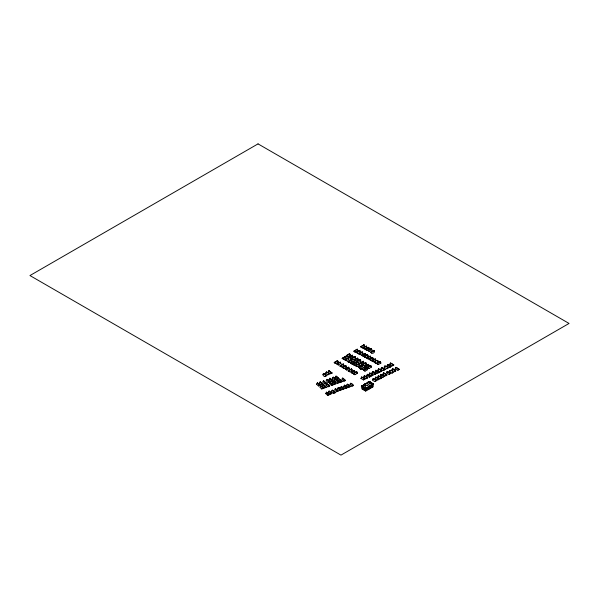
<?xml version="1.0" encoding="UTF-8"?>
<svg xmlns="http://www.w3.org/2000/svg" width="599" height="599" viewBox="0 0 599 599"><rect width="100%" height="100%" fill="white"/><g stroke="black" fill="none" stroke-linecap="round" stroke-linejoin="round"><path stroke-width="0.9" d="M370.189 386.872L370.452 386.25L370.264 386.789M371.215 387.014L371.387 387.396M366.476 389.769L366.438 390.256L366.453 389.687M367.464 389.163L367.404 389.702M368.527 387.8L368.759 387.141L368.707 387.725M369.658 387.351L369.62 387.83L369.635 387.336M372.279 386.422L372.451 386.782M363.893 389.178L363.615 389.5M363.825 387.957L363.975 388.504L363.937 387.98M364.566 388.399L364.858 389.036L364.536 388.818M364.589 389.605L364.746 390.159L364.694 389.732M364.724 388.489L364.828 388.983L364.499 388.234M365.135 376.262L364.372 375.73L364.394 376.704L363.615 377.138M365.038 379.092L363.518 379.968L360.912 378.433M370.826 376.284L368.228 374.779M364.409 375.745L363.653 377.13L366.251 378.628C369.156 378.156 366.378 376.037 366.214 378.643M373.17 375.041L370.571 373.544M379.182 372.308L377.707 373.162L375.101 371.65L376.644 370.766M376.09 373.671L374.607 374.517L372.016 373.02L372.735 371.665L376.142 373.626M376.606 377.595L375.835 377.108L375.116 378.516L377.714 380.013L378.433 378.65M376.539 380.59C375.67 382.754 370.032 379.706 373.933 379.107L373.177 378.553L372.458 379.961M378.486 371.859L375.813 370.257L379.242 372.271M379.122 376.344L378.351 375.858L377.632 377.265L378.366 376.838M382.529 367.943C380.417 366.543 380.912 371.066 383.637 370.362L385.075 369.486M382.828 377.28L384.296 376.404L383.54 375.895L382.858 377.273L380.23 375.783L381.75 374.862M380.193 378.77L381.72 377.849M378.388 375.88L381.728 377.849M385.696 366.431L384.932 365.899M381.705 367.501L385.127 369.448M384.446 373.402L383.674 372.915L382.948 374.315L383.689 373.888M388.549 364.948L387.778 364.462L387.059 365.869L387.793 365.442L387.725 364.439L391.147 366.446M387.029 374.944C385.943 372.945 384.214 377.962 386.984 374.944L383.615 372.952L382.918 374.323L385.546 375.813L386.265 374.457L383.615 372.892M390.518 373.506L389.043 374.36L386.437 372.848L387.972 371.964M391.229 363.466L393.82 364.978L393.064 364.432L392.338 365.832L389.709 364.342L391.222 363.481L390.503 362.957M390.555 373.529L387.141 371.462L390.57 373.469M396.748 367.883L395.991 367.352L395.235 368.767L397.863 370.257L399.308 369.381M399.346 369.403L395.932 367.329L399.361 369.336M331.157 373.379L331.135 372.443L332.056 372.982M318.309 383.465L317.395 382.866L316.504 384.161M321.109 382.506L320.203 381.863L319.319 383.158L320.21 382.836M322.614 388.639L322.614 387.695L321.708 388.946L323.497 388.317L322.636 387.688L323.542 388.332L321.618 386.482M324.396 381.406L323.505 380.747L322.621 382.042L324.553 383.847C325.01 380.148 329.18 386.437 324.418 381.346M327.945 379.991L327.039 379.347L326.156 380.642L328.087 382.447L329.839 381.788L327.9 379.983M326.762 383.787L328.754 385.651L326.762 383.742L325.901 385.037L327.863 386.864L329.652 386.213L327.728 384.363M330.858 378.897L332.804 380.657M327.436 392.877L326.545 392.218L326.552 393.191L327.466 392.817M328.192 392.367L330.154 394.194L331.045 392.981L329.053 391.072L329.106 392.075L330.019 391.701L331.928 393.558L330.109 394.164M329.405 394.621C326.013 397.317 328.117 392.502 329.375 394.681L327.413 392.854M334.152 377.782L336.106 379.549M333.194 384.82L331.374 385.442L329.435 383.637L330.296 382.342L333.171 384.828L330.349 382.372M336.121 383.674L334.182 381.87M336.982 376.734L336.069 377.115L336.069 376.172L335.133 377.392L337.11 379.234L338.922 378.538L336.061 376.142M334.369 392.046L332.385 390.136L331.524 391.432L333.486 393.258C333.95 390.503 337.252 393.408 333.441 393.229M336.391 391.791L338.173 391.125L336.294 389.29M339.386 382.626L338.495 381.967L337.566 383.225L339.416 382.566L336.593 380.193M342.231 381.563C338.839 384.259 340.943 379.444 342.201 381.623L340.239 379.796M343.594 378.643L342.673 378.044L342.673 379.025M341.28 389.837C337.858 392.517 340.03 387.755 341.25 389.897L339.281 388.07M344.193 388.744C340.764 391.634 342.913 386.58 344.163 388.803L341.363 386.362M345.548 385.823L344.635 385.224L344.635 386.205M348.348 384.865L347.442 384.221L346.559 385.516L348.498 387.321L350.243 386.654M334.272 362.665C336.72 365.405 335.373 360.942 334.227 362.62M335.717 363.541L338.368 362.006L337.626 360.665L334.938 362.178M338.368 365.023L337.604 363.615L336.848 364.17L338.36 365.001L340.958 363.496L340.239 362.14L337.551 363.72M341.423 366.917L339.888 365.996M345.548 356.42L344.792 356.929L345.526 357.356L345.563 356.375L342.194 358.427L345.563 356.375L346.319 357.745L343.721 359.243M344.021 365.42L341.378 366.917L340.696 365.54L339.895 366.064L343.272 364.012M344.028 368.475L342.501 367.554M346.372 360.748L344.882 359.909M347.764 356.66L347.046 355.274L347.727 356.652L350.355 355.132L349.636 353.777L346.244 355.799L347.001 355.252L347.023 356.203M348.97 359.243L346.319 360.785L345.638 359.4L345.616 360.336M346.948 355.349L349.621 353.754L349.584 354.728L350.378 355.117M346.858 370.07L345.324 369.141M350.385 358.142C347.682 355.319 349.269 357.79 352.234 355.297L352.931 356.637L350.34 358.135L349.621 356.779L349.636 357.685M349.464 368.527L346.814 370.062L346.132 368.685L346.11 369.613M348.685 361.227L349.404 362.59L352.055 361.047M351.972 364.027L350.49 363.151M354.586 362.485L351.927 364.027C349.337 361.272 350.977 363.571 353.844 361.145L354.526 362.53L353.051 361.676L353.807 361.122L353.784 362.103M352.804 364.364L354.279 365.218L353.522 363.833L352.766 364.364L356.135 362.335L355.357 362.814M354.286 365.24L356.892 363.698L356.158 362.358L353.462 363.878L353.537 364.791M352.556 373.379L351.021 372.496M355.813 361.055L354.331 360.179M360.486 351.883L359.804 350.505L359.011 351.036C362.844 351.628 357.386 354.668 356.412 352.512M356.877 363.735L356.098 363.316M357.633 359.123L357.663 358.15L356.892 358.704L358.427 359.512M358.913 364.739L359.707 365.128L357.109 366.625M358.277 362.537L357.551 361.152L357.528 362.088M360.875 361.04L358.232 362.537L356.757 361.661L360.149 359.655L360.83 361.04L360.089 360.613M364.499 348.977L363.009 348.146M359.879 368.16L359.153 366.775L359.834 368.153L362.47 366.633L361.676 365.278M361.796 355.387L363.271 356.24L362.515 354.863L361.759 355.387L365.113 353.365L365.091 354.338M361.392 364.11L359.857 363.279M362.964 348.094L363.765 347.637L364.447 349.015L367.097 347.48L366.363 346.14L363.675 347.719M365.877 354.765L365.15 353.388L364.357 353.912L365.884 354.728L363.234 356.263M363.99 362.612L361.339 364.147L360.658 362.769L360.635 363.698M362.462 364.776L363.952 365.607M369.298 351.381L367.808 350.497M368.318 356.173C368.378 352.878 362.088 356.832 365.667 357.663L368.303 356.143L367.531 355.739L367.569 354.765L364.896 356.308M365.255 368.168L364.536 366.813C354.593 372.683 365.24 366.146 362.62 369.688L365.278 368.153M363.937 365.63L363.181 364.244L363.9 365.645L366.558 364.11M365.068 371.148L363.586 370.272M366.67 367.194L365.188 366.348M367.674 369.65L366.94 368.265C364.11 370.714 362.425 368.378 365.023 371.14L367.659 369.62L366.88 369.216M369.276 365.69C366.543 365.989 368.819 363.039 368.482 365.3M369.306 359.43L370.833 360.328L370.115 358.973L372.668 357.446L373.387 358.853L372.653 358.427M370.841 360.351L373.439 358.816M369.021 368.497L367.487 367.569M375.828 363.211L374.338 362.38L375.094 361.871L375.775 363.249C381.136 361.452 377.033 358.464 374.293 362.328M378.358 364.499L376.868 363.66M380.957 363.001L378.306 364.536L377.625 363.159L376.823 363.615M368.595 388.586L368.617 388.998M372.346 385.135L372.473 385.546L372.436 385.007M371.268 383.075L369.733 381.585L361.384 386.303L369.733 381.585L373.656 384.169L365.675 388.781L361.354 386.28L365.278 384.154L363.743 387.418M364.312 378.583L361.624 377.041L360.957 378.463L361.699 378.036M361.721 377.078L365.031 379.107L364.274 378.561L363.511 379.931M367.472 374.33L367.472 375.274L366.73 375.7L367.494 374.315L366.693 375.708L369.328 377.198L370.766 376.322M372.009 373.012L372.81 371.665L373.529 372.189M375.146 371.687L375.828 370.302L376.629 370.833M374.607 374.51L375.371 373.14L376.12 373.686M374.645 374.54L375.363 373.184L372.713 371.62L372.788 372.615L372.054 373.042M378.508 368.962L381.915 370.968L381.121 370.444L380.44 371.822C375.97 371.118 378.171 366.828 381.196 370.437M377.714 373.192L378.463 371.777L379.219 372.331M375.071 378.478L375.798 377.13L378.448 378.628M381.72 367.487L381.001 368.842L381.78 368.437L381.705 367.442L385.112 369.508M375.049 381.458L375.73 380.08L376.524 380.605L373.117 378.538L373.192 379.534M378.396 378.635L377.677 380.021L379.152 379.137L378.433 378.605L378.411 379.564M380.26 375.775L380.942 374.397L383.615 375.895M383.592 370.332L384.356 368.962M383.637 370.362L384.348 369.006M386.774 368.812L388.242 367.928L387.486 367.419L386.804 368.797L384.176 367.277C383.817 363.398 390.024 369.546 387.568 367.419M389.747 364.334L390.428 362.957L393.079 364.454M386.482 372.885L387.201 371.522M387.815 364.484L391.132 366.513C387.867 369.92 390.945 363.675 390.353 366.917M389.043 374.39L389.814 373.057M392.63 371.814L391.948 373.192L389.313 371.672C389.635 368.445 394.412 372.099 392.652 372.75M397.833 370.264L398.59 368.849M323.632 373.349L326.717 375.693L325.804 375.109L325.017 376.419C322.329 376.726 322.532 372.069 324.538 374.001M325.564 373.207L326.35 371.897L327.249 372.496L325.512 373.17L327.728 374.914C330.753 372.279 329.173 374.787 326.425 371.897M331.135 372.443L330.341 373.761L328.132 372.009L329.038 370.736M328.177 372.046L328.993 370.759L329.862 371.335L329.016 371.694L328.956 370.691L331.187 372.511M370.175 386.4L370.504 386.138L370.504 386.722M370.377 386.273L370.317 386.827M318.443 385.958L319.327 384.663L320.218 385.329L318.413 385.966L316.467 384.161M321.251 384.955L322.135 383.659L323.026 384.318L321.214 384.962L319.274 383.12M320.652 385.913L322.636 387.77L321.753 388.983L319.791 387.156L320.652 385.906L321.596 386.542M326.313 387.313L324.538 387.95L322.584 386.138L323.467 384.895L325.452 386.767L325.422 387.635M322.629 386.175L323.542 384.902M332.774 380.717L331.839 380.073L331 381.353L329.038 379.526L329.899 378.224L330.843 378.912M326.844 383.794L325.886 385.067L326.814 384.745M328.05 382.454L328.971 381.151L329.862 381.81M325.399 386.699L324.538 387.95L325.452 386.677L326.343 387.343L323.512 384.88M336.076 379.609L335.133 378.965L334.302 380.238C331.704 380.283 332.22 375.835 334.145 377.804M327.833 386.864L328.746 385.569L329.637 386.228M335.223 383.105L333.209 381.249L333.269 382.252L332.333 382.536L333.216 381.293L335.2 383.158M332.378 382.574L333.291 381.301L334.152 381.937M325.661 393.513L326.492 392.188L328.507 394.045M331.397 385.464L332.235 384.191L332.258 385.12M335.68 381.458L336.511 380.178L338.502 382.05M337.11 379.234L338.001 377.939L338.884 378.598M328.222 392.397L329.136 391.125M332.348 382.544L334.309 384.371L335.2 383.075L336.091 383.734L334.272 384.333M334.309 384.371L335.178 383.12L335.17 384.026M338.487 380.455L339.326 379.174L340.262 379.818L339.378 380.14L339.319 379.13L341.31 381.039M335.403 388.714L334.489 389.986L336.428 391.783L337.312 390.488L338.203 391.154M333.486 393.258L334.347 392.008L334.347 392.922M339.468 390.526C335.732 389.492 338.749 385.269 340.382 389.26M337.537 388.729L338.398 387.478L339.311 388.092M345.466 380.485C342.074 383.203 344.335 378.298 345.496 380.507L343.534 378.68M339.446 390.503L340.307 389.253L340.329 390.189M345.496 385.861L347.457 387.688L345.653 388.294L343.721 386.497L344.665 385.254M343.751 386.52L344.612 385.269L347.457 387.688M346.536 385.494L347.398 384.236L349.404 386.048L349.352 386.976M352.654 385.861L352.654 384.917L351.793 386.205C347.66 383.659 351.83 382.05 353.567 385.569L350.744 383.113M338.308 362.043L336.833 361.19L337.589 360.635L334.235 362.687M348.843 354.301L349.599 353.747L350.318 355.155M354.593 350.714L353.837 351.269C357.079 354.69 354.099 348.468 354.615 351.673M336.84 364.095L340.195 362.118L340.18 363.091L340.921 363.518M363.93 344.837L363.166 345.309M345.601 359.378L344.844 359.932L348.236 357.903L348.918 359.28L348.176 358.861M347.435 358.434L348.191 357.88L345.541 359.422M352.212 355.237L351.456 355.784L352.931 356.637L352.249 355.259L349.561 356.839M359.011 351.007L359.767 350.482L359.744 351.463M340.599 365.615L343.287 364.042L343.968 365.42L342.493 364.566L343.249 364.012M352.377 358.209L351.62 358.764L353.133 359.595C357.618 358.846 355.282 354.675 352.339 358.232C354.271 362.402 351.942 355.866 352.392 359.168M347.922 361.661C349.12 360.006 350.378 364.462 347.967 361.714M354.967 356.712L354.211 357.191M362.133 351.935L362.942 353.313L360.291 354.81L358.853 353.942L359.535 353.432M358.808 353.889C359.947 352.13 361.025 356.862 359.58 353.455L359.595 354.368M366.049 348.873C367.389 352.407 366.521 347.457 365.293 349.382L366.805 350.213L369.418 348.693L368.685 347.353L365.989 348.873M358.816 353.964L362.17 351.913L362.889 353.313L362.148 352.886L362.185 351.913L359.52 353.515M343.264 367.075L342.508 367.621L345.9 365.6L346.581 366.977L343.983 368.475L343.309 367.097L343.287 368.026M358.404 359.527L355.769 361.047L355.095 359.67L354.294 360.201L357.663 358.209M367.764 350.452L368.572 349.996L369.254 351.373L371.882 349.853L371.163 348.498L368.475 350.078M371.133 348.521L370.369 348.955M346.087 368.662L345.338 369.209L347.967 367.689M347.929 367.711L348.685 367.165L349.404 368.565L347.929 367.636M360.066 359.655L356.757 361.684L357.513 361.13M360.104 359.632L359.355 360.164M371.298 351.898C372.638 355.432 371.769 350.475 370.534 352.399L372.046 353.23C374.817 353.867 375.206 349.397 373.125 350.834M366.798 355.289L367.546 354.765M348.139 370.938L348.888 370.392L349.651 371.769L348.139 370.916L350.767 369.418M351.486 368.894L350.729 369.441L352.212 370.294L351.493 368.939L351.471 369.868M358.172 364.312L358.928 363.765L359.647 365.165M360.613 362.747L359.857 363.293L362.462 361.774M366.813 358.12L367.614 357.663L368.333 359.018L370.953 357.506L370.212 356.158L367.516 357.678L368.295 359.041L366.858 358.165M363.196 362.223L363.234 361.249L362.455 361.796L363.93 362.65L363.174 361.272M355.14 371.897L352.504 373.417L351.785 372.009L351.029 372.563L353.665 371.043M359.872 368.138L358.397 367.284L359.115 366.753L359.138 367.711M353.627 371.066L354.376 370.511L354.361 371.492L355.102 371.919L354.421 370.534L351.733 372.054M360.957 365.779L361.714 365.255L362.432 366.655L360.957 365.802L358.359 367.284M363.181 364.244L362.425 364.798L365.817 362.769L366.536 364.125L365.757 363.72L365.794 362.747L365.023 363.293M371.927 357.97L372.63 357.468M354.151 373.409C355.484 376.943 354.623 371.994 353.388 373.911L354.9 374.742L357.521 373.229L356.779 371.889L353.38 373.843M365.907 365.824L365.15 366.371L368.542 364.349L369.269 365.69L366.625 367.224L365.907 365.824L368.497 364.327M374.3 362.395L375.019 361.871L375.071 362.799M368.25 367.09L367.494 367.644L370.886 365.615L371.567 367L368.977 368.497L368.295 367.112L368.273 368.048M366.146 368.767L366.902 368.288M377.647 360.351L376.891 360.83M379.429 362.185L380.178 361.631L380.904 363.039L380.163 362.612L380.2 361.691M367.314 387.965L367.696 387.755L367.382 388.489L367.487 388.025M361.279 346.432L363.967 344.859L364.686 346.215L362.051 347.734L361.332 346.334L360.576 346.881L362.103 347.697L361.369 346.357L361.354 347.285M363.211 345.361L360.568 346.814M354.541 350.819L357.214 349.217L357.947 350.602L355.319 352.122L354.601 350.759M362.972 348.161L366.363 346.14L366.303 347.091L367.045 347.517M354.975 356.757L354.952 357.693L355.694 358.112L354.975 356.757L351.613 358.689M348.633 361.227L351.299 359.685L352.002 361.085L351.261 360.658M347.929 361.736L351.321 359.707L352.04 361.07M367.779 350.52L370.407 349M365.15 353.388L362.462 354.908L362.537 355.813M354.997 359.692L357.685 358.172L358.367 359.55M351.156 362.665L353.822 361.122M371.238 351.898L373.926 350.378L374.607 351.755L373.873 351.328M346.035 368.759L348.723 367.187L348.67 368.138M366.82 358.187L370.212 356.158L370.946 357.498L370.152 357.116M363.249 361.272L360.561 362.792M348.91 371.343L348.91 370.399L349.614 371.792L352.242 370.272L351.531 368.917L348.835 370.437M372.705 357.468L369.313 359.497L370.07 358.943L370.092 359.902M364.252 369.785L366.917 368.243M376.831 363.683L380.223 361.661M369.838 373.08L369.044 374.465L371.68 375.955L373.117 375.086C371.919 373.237 371.036 378.119 372.398 374.6L372.376 375.506M377.842 370.324L379.317 369.471L378.561 368.917L378.583 369.897M384.947 366.873L384.176 367.307M370.803 376.344C369.59 374.427 368.67 379.369 370.047 375.843L367.397 374.338M381.877 370.946L380.402 371.829M393.783 364.956L392.3 365.802M365.001 383.689L365.001 384.259L365.368 383.689M368.13 381.892L368.13 382.462L368.31 381.818M375.116 378.516L375.858 378.089L375.858 377.145M362.567 385.868L364.821 384.565M390.069 370.339L390.091 371.268L390.848 370.781L390.076 370.294M392.652 369.77L391.873 370.204L394.509 371.694L395.946 370.818M362.268 387.508L362.41 387.029M367.015 385.337L367.322 385.629L367.135 384.955L367.135 385.404M369.957 383.338L369.77 383.817C370.467 384.753 369.853 382.192 369.957 384.124M362.477 388.886L362.859 389.088L362.477 388.302L362.56 388.863M362.642 388.938L362.53 388.414M392.63 368.789C398.754 369.905 392.869 373.746 395.22 370.332L392.577 368.827M365.675 388.294L361.818 386.063L361.818 388.871L365.675 391.102L365.675 388.294L373.147 383.869L373.626 384.191L370.01 382.057M393.386 372.323L391.918 373.207M373.192 384.191L365.675 388.534L361.818 386.303M372.63 384.91L372.264 385.704L372.623 384.902M364.536 390.069L364.918 390.278L364.536 389.485L364.619 390.054M371.215 385.763L371.185 386.31L371.567 385.524L371.567 386.108M366.618 388.369L366.259 389.17M368.407 389.148L368.782 388.354L368.46 389.088M370.482 387.366L370.115 388.167L370.474 387.366L370.429 387.95M372.234 386.348L372.615 386.138L372.234 386.932L372.585 386.205L372.533 386.707M366.333 390.316L366.64 389.575L366.281 390.376M371.492 387.336L371.163 387.546L371.545 386.752L371.545 387.336M365.675 391.102L373.192 386.759L373.192 383.952M369.336 381.72L365.36 384.004L367.509 382.866L369.665 386.467L369.433 386.123L369.433 388.931M323.715 373.402L323.692 374.353L322.846 374.712M330.311 373.769L331.996 373.02M329.383 374.18L327.683 374.884M326.672 375.685L324.972 376.389M317.373 382.911L319.327 384.745M322.142 383.742L320.233 381.885M329.068 379.549L329.952 379.234M332.37 378.441L333.254 378.119L333.201 377.115L335.215 378.972M332.752 380.694L330.962 381.361M334.272 380.215L336.046 379.579M324.516 383.854L326.298 383.18M329.428 383.667L330.356 383.345M341.34 387.313L340.449 387.635L341.288 386.355L343.272 388.159M349.861 384.408L350.744 384.086M351.755 386.213L353.545 385.546M363.001 387.426L363.286 388.115M368.602 347.353L369.366 348.73L368.625 348.304M373.851 350.37L370.526 352.332M366.326 346.162L365.562 346.596M363.893 344.852L364.649 346.237L363.907 345.81L363.945 344.837M371.844 349.876L371.11 349.449L371.148 348.476M370.175 356.18L369.411 356.615M375.146 358.951L375.94 360.313L373.304 361.833L371.822 360.912M387.021 365.877L389.649 367.367M377.632 361.324L378.373 361.751M357.176 350.198L357.91 350.625L357.191 349.262L356.427 349.696M364.229 356.794L365.704 357.648M370.848 365.637L370.092 366.071M365.742 362.769L366.498 364.147M352.175 355.259L352.197 356.21M370.833 366.573L371.567 367M380.927 374.412L384.333 376.427M347.757 356.63L346.244 355.776M348.895 357.259L350.378 358.112M351.284 359.729L350.52 360.164M364.477 367.764L365.218 368.19L364.499 366.835L363.735 367.262M378.291 375.843L380.986 377.377M377.595 377.273L380.223 378.763L380.904 377.385L381.705 377.909M372.413 374.637L369.748 373.035L369.081 374.457L369.823 374.031L369.748 373.035L370.556 373.604M376.554 377.64L379.189 379.16M355.611 365.794L357.094 366.64M342.231 358.404L343.706 359.258M364.319 375.708L367.007 377.25L366.947 378.179M364.319 375.768L367.726 377.774M356.704 371.889L357.461 373.267L356.719 372.84L356.719 371.897M345.848 366.551L346.581 366.977M370.107 382.409L372.421 383.742M365.18 383.622L365.18 384.034M370.324 388.01L370.287 387.471M366.581 388.953L366.438 388.474M367.636 389.53L367.704 388.961M367.479 389.62L367.516 389.065M362.245 386.991L362.402 387.613M363.563 388.923L363.93 389.717M363.945 389.709L363.571 388.916M387.957 372.031L387.201 371.477L387.216 372.458M381.735 374.922L380.979 374.375L381.001 375.348M367.457 374.293L368.205 374.847M361.684 377.063L362.44 377.61M337.312 390.57L335.32 388.661L336.264 389.35M326.814 383.764L327.705 384.431M333.329 390.825L332.438 390.166L331.502 391.424M329.106 391.102L329.997 391.761M331.928 393.558L331.037 392.899L331.015 393.85M329.832 371.313L332.026 373.05M348.311 384.858L350.273 386.684C349.15 384.491 347.54 389.38 349.359 386.063L347.398 384.236M343.721 381.144L341.759 379.317L342.621 378.066L344.612 379.931L344.582 380.799M336.009 376.172L338.001 378.021M344.582 385.202L346.574 387.111C344.275 390.87 347.158 384.843 346.544 387.98M338.45 380.455L340.427 382.252M333.201 377.16L335.185 379.025M337.611 383.263L335.635 381.466M342.388 389.432L340.412 387.635M329.899 378.224L331.891 380.14M338.375 387.448L340.359 389.313M326.987 379.324L328.978 381.234M335.32 388.661L337.334 390.518L337.282 391.446M323.453 380.777L325.437 382.634M333.299 390.803L335.26 392.63M321.064 382.491L323.026 384.318M320.151 381.833L322.165 383.689L322.112 384.61M318.256 383.502L320.218 385.329M326.5 392.233L328.484 394.097M327.601 395.31L325.624 393.513M357.888 353.388L357.206 352.002L356.412 352.534L359.804 350.505L357.116 352.025L357.191 352.938M357.056 366.663L356.33 365.263L355.581 365.809L358.966 363.788L356.278 365.308L356.353 366.214M343.669 359.28L342.95 357.88L342.972 358.831M374.42 359.407L375.902 360.336L375.184 358.973L372.533 360.471M367.883 347.809L368.64 347.33L365.285 349.307M353.829 351.201L357.214 349.277M355.978 372.346L356.757 371.927M345.099 366.049L345.863 365.57L343.212 367.172M364.679 388.481L364.671 388.923M365.278 384.154L365.675 388.781M398.567 368.864L398.567 369.808M395.205 370.302L395.205 371.245M393.041 364.439L393.041 365.383M389.777 372.99L389.777 373.933M387.508 367.412L387.508 368.355M386.25 374.42L386.25 375.363M384.333 368.969L384.333 369.912M383.592 375.955L383.555 376.831M381.136 370.429L381.136 371.373M380.964 377.437L380.927 378.313M378.448 371.792L378.448 372.735M377.602 363.144L377.602 364.087M375.887 370.317L375.887 371.26M375.753 380.066L375.753 381.009M375.348 373.155L375.348 374.098M375.169 359.909L375.199 358.928L371.829 360.98C373.012 359.071 374.008 363.937 372.593 360.478L372.608 361.384M371.373 385.621L371.38 386.213M371.35 386.857L371.365 387.448M371.313 351.86L371.313 352.804M370.032 375.805L370.032 376.749M368.55 349.981L368.55 350.924M368.565 387.246L368.572 387.83M368.58 388.451L368.58 389.036M368.378 387.351L368.392 387.942M368.31 381.78L368.31 382.364M367.591 357.648L367.591 358.591M367.135 384.955L367.135 385.741M366.064 348.843L366.064 349.786M365.922 365.832L365.922 366.775M365.18 383.585L365.18 384.161M364.971 356.278L364.971 357.221M364.327 369.755L364.327 370.699M364.259 378.568L364.259 379.511M363.863 387.987L363.967 388.511M363.75 347.622L363.75 348.566M363.758 389.021L363.75 389.612M363.286 387.531L363.279 388.122M363.204 364.259L363.204 365.203M363.099 387.426L363.219 388.055L362.919 387.321M362.829 388.541L362.822 389.043M361.923 369.239L361.923 368.295L361.182 368.812L361.848 368.385M361.691 366.229L361.691 365.285L359.063 366.798M355.072 359.662L355.072 360.605M354.166 373.372L354.166 374.315M351.808 372.024L351.808 372.967M351.231 362.635L351.231 363.578M348.708 361.197L348.708 362.14M343.242 388.152L343.242 389.095M341.28 380.971L341.28 381.915M340.674 365.525L340.674 366.468M338.472 381.975L338.472 382.918M337.971 377.947L337.971 378.89M337.611 360.635L337.574 361.616M337.619 363.63L337.619 364.574M335.163 378.957L335.163 379.901M335.013 362.148L335.013 363.091M331.861 380.066L331.861 381.009M328.948 381.159L328.948 382.102M328.724 385.576L328.724 386.52M328.537 373.596L328.537 374.54M328.454 394.03L328.454 394.973M325.826 375.094L325.826 376.037M325.414 382.559L325.414 383.502M320.705 385.921L320.705 386.864M319.304 385.621L319.304 384.678L317.343 382.836L317.395 383.839M369.111 387.65L369.111 388.13L369.119 387.635M367.352 388.047L367.352 388.504L367.397 388.002M392.592 368.812L391.873 370.175L392.667 368.812M258.034 143.88L29.95 275.555L340.966 455.12L569.05 323.445L258.034 143.88"/></g></svg>
